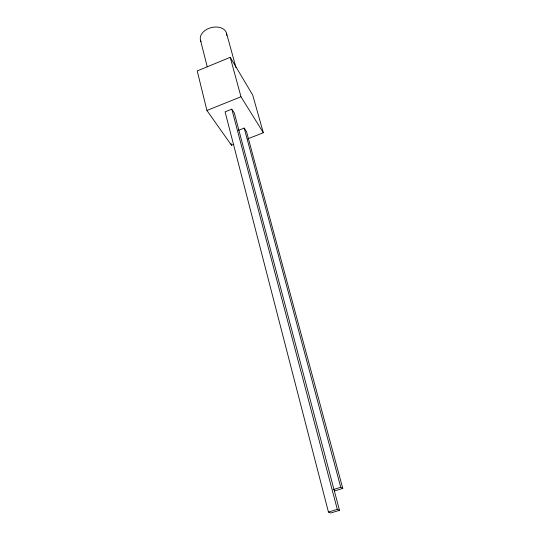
<?xml version="1.0" encoding="UTF-8"?>
<svg xmlns="http://www.w3.org/2000/svg" width="540" height="540" viewBox="0 0 540 540"><rect width="100%" height="100%" fill="white"/><g stroke="black" fill="none" stroke-linecap="round" stroke-linejoin="round"><path stroke-width="0.81" d="M247.786 138.834L263.324 132.745L252.707 95.033L230.236 57.328L197.222 70.929L206.928 110.464L231.464 145.226L233.793 144.308M206.928 110.464L240.989 96.768L263.324 132.745M231.815 109.175L225.085 111.861L328.442 512.042L330.71 513L339.498 510.368L234.326 113.008L231.815 109.175L337.311 509.375L339.498 510.368M238.417 130.356L244.188 128.075L246.51 131.632L342.779 488.423L334.53 490.934M333.194 489.598L340.76 487.289L342.779 488.423M328.442 512.042L337.311 509.375M226.544 33.251L236.014 67.723M230.236 57.328L240.989 96.768M244.188 128.075L340.76 487.289M231.053 143.62L231.464 145.226M200.502 40.237L207.245 66.825M201.076 41.58A13.48 9.288 -14.8 0 1 211.559 27.527A13.48 9.288 -14.8 0 1 226.706 35.444"/></g></svg>
